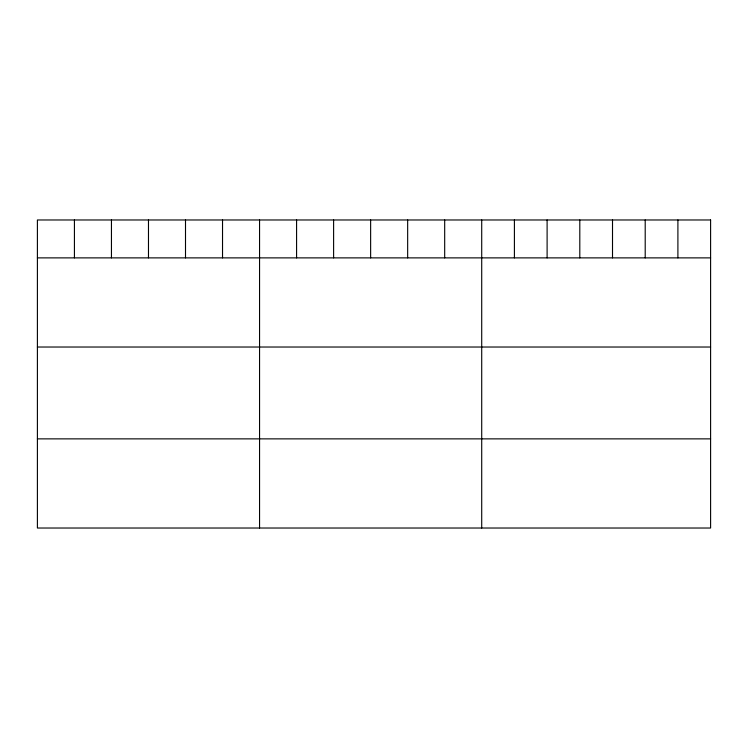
<?xml version="1.0" encoding="UTF-8"?>
<svg xmlns="http://www.w3.org/2000/svg" width="748" height="748" viewBox="0 0 748 748"><rect width="100%" height="100%" fill="white"/><g stroke="black" fill="none" stroke-linecap="round" stroke-linejoin="round"><path stroke-width="1.12" d="M37.4 257.882L710.6 257.882M37.4 347.025L710.6 347.025M37.4 438.87L710.6 438.87M677.903 219.977L677.903 257.882M645.206 219.977L645.206 257.882M612.509 219.977L612.509 257.882M579.803 219.977L579.803 257.882M547.106 219.977L547.106 257.882M514.409 219.977L514.409 257.882M481.712 219.977L481.712 528.023M444.686 219.977L444.686 257.882M407.66 219.977L407.66 257.882M370.634 219.977L370.634 257.882M333.608 219.977L333.608 257.882M296.582 219.977L296.582 257.882M259.556 219.977L259.556 528.023M222.53 219.977L222.53 257.882M185.504 219.977L185.504 257.882M148.478 219.977L148.478 257.882M111.452 219.977L111.452 257.882M74.426 219.977L74.426 257.882M710.6 219.977L37.4 219.977L37.4 528.023L710.6 528.023L710.6 219.977"/></g></svg>
